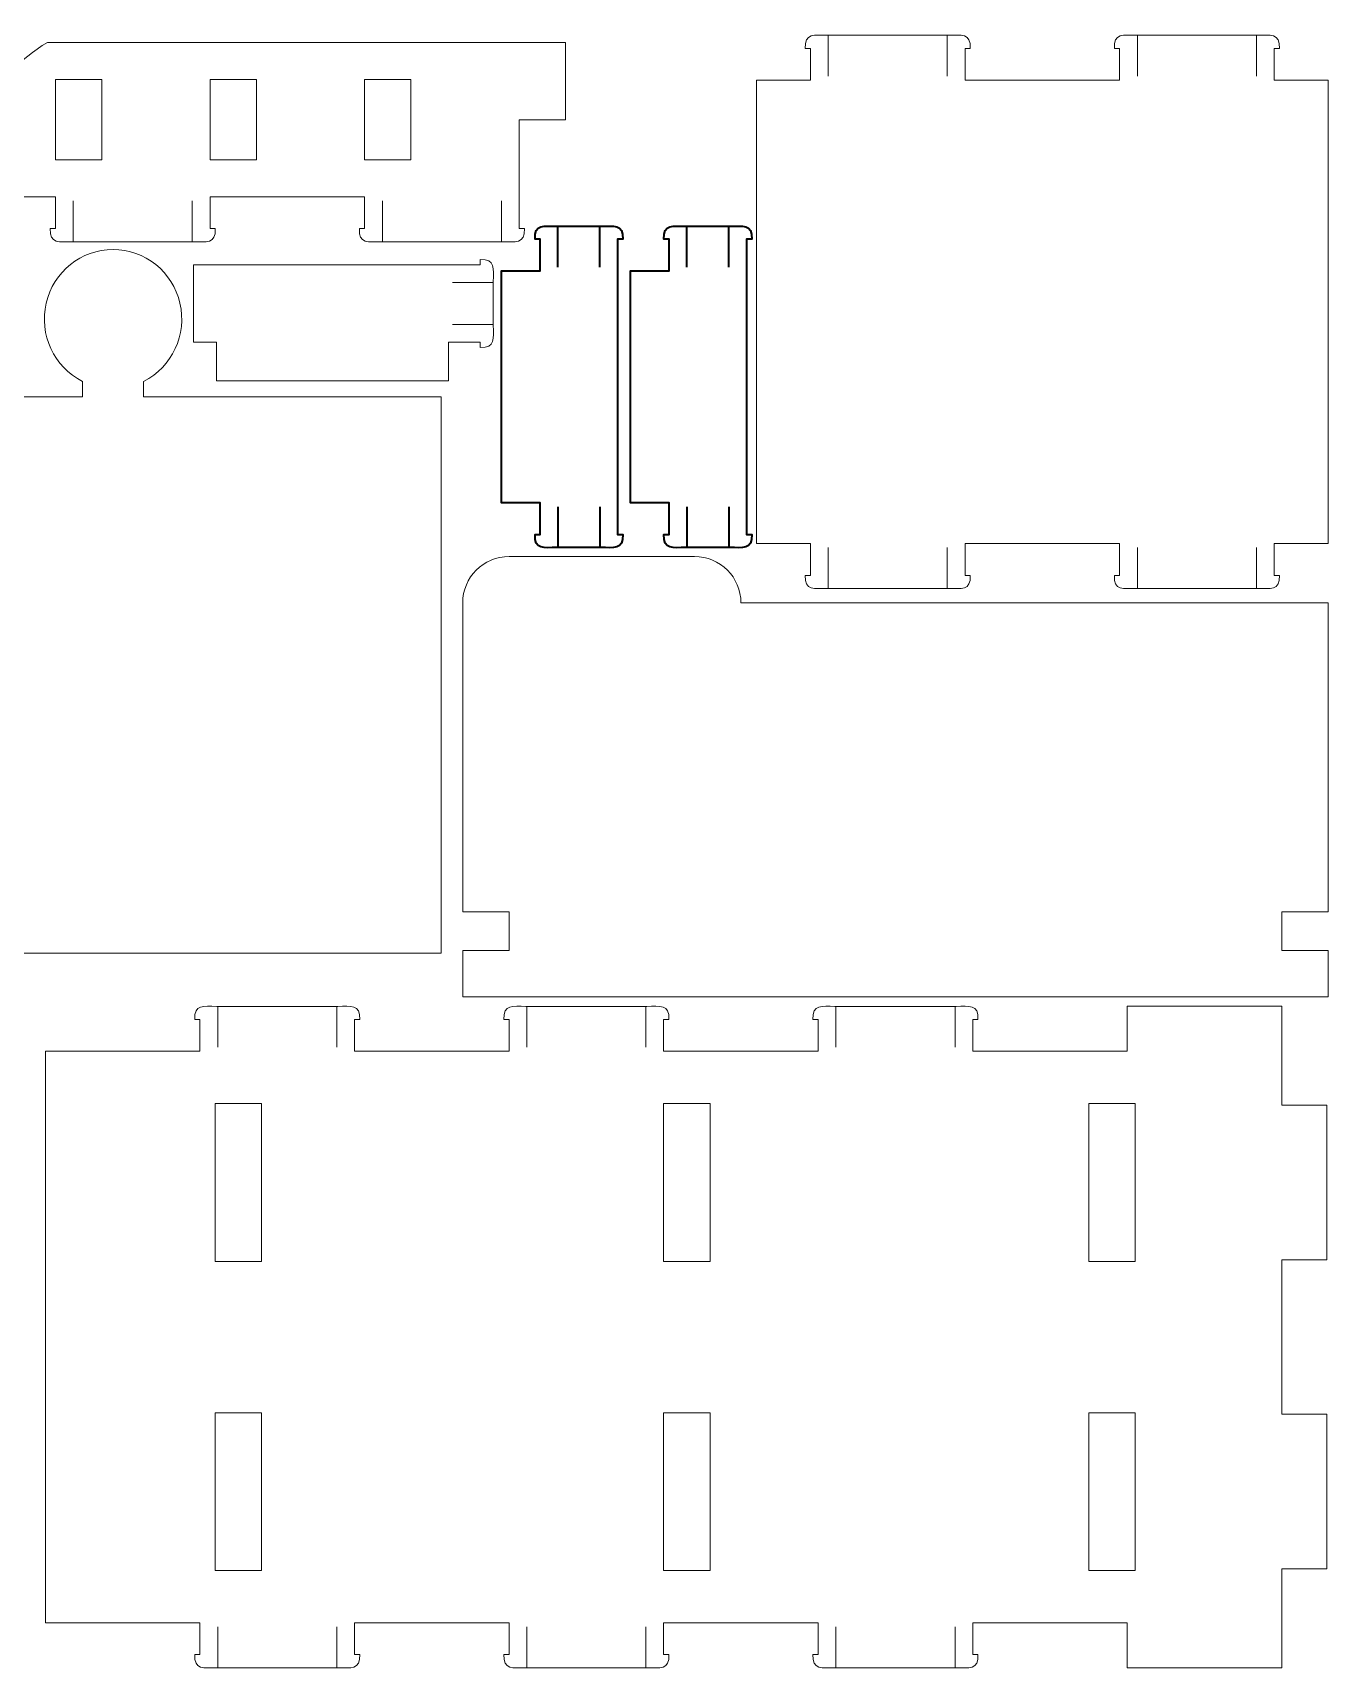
# Model space of a CAD drawing. Header units: millimetres. Extents: x -182 to 182, y -277 to 278.
# Drawn here: x 0.5 to 182.1, y 48.2 to 277.7 of the extents above; entities that cross this region are included whole.
import ezdxf

# ---------------------------------------------------------------- set-up
doc = ezdxf.new("R2010")
doc.units = ezdxf.units.MM
doc.header["$MEASUREMENT"] = 0
doc.layers.add('layer 1', color=7, linetype='Continuous')

msp = doc.modelspace()

# ---------------------------------------------------------------- linework, layer by layer
at = {"layer": 'layer 1', "lineweight": 18}
for points, knots in [([(25.3475, 254.66), (25.3475, 254.66), (47.0072, 254.66), (47.0072, 254.66), (47.0072, 254.66), (47.0072, 254.66), (47.0072, 250.2212), (47.0072, 250.2212), (47.0072, 250.2212), (47.0072, 250.2212), (46.2747, 250.2212), (46.2747, 250.2212), (46.2747, 250.2212), (46.172, 248.0294), (47.5269, 248.3809), (49.3488, 248.3806), (49.3488, 248.3806), (49.3488, 248.3806), (66.3253, 248.3806), (66.3253, 248.3806), (66.3253, 248.3806), (68.1472, 248.3809), (69.5021, 248.0294), (69.3994, 250.2212), (69.3994, 250.2212), (69.3994, 250.2212), (68.6669, 250.2212), (68.6669, 250.2212), (68.6669, 250.2212), (68.6669, 250.2212), (68.6669, 265.4899), (68.6669, 265.4899), (68.6669, 265.4899), (68.6669, 265.4899), (75.1648, 265.4899), (75.1648, 265.4899), (75.1648, 265.4899), (75.1648, 265.4899), (75.1648, 276.3197), (75.1648, 276.3197), (75.1648, 276.3197), (75.1648, 276.3197), (2.5549, 276.3197), (2.5549, 276.3197), (2.5549, 276.3197), (-5.1429, 271.5792), (-10.2957, 263.6234), (-11.474, 254.66), (-11.474, 254.66), (-11.474, 254.66), (3.6878, 254.66), (3.6878, 254.66), (3.6878, 254.66), (3.6878, 254.66), (3.6878, 250.2212), (3.6878, 250.2212), (3.6878, 250.2212), (3.6878, 250.2212), (2.9554, 250.2212), (2.9554, 250.2212), (2.9554, 250.2212), (2.8526, 248.0294), (4.2076, 248.3809), (6.0295, 248.3806), (6.0295, 248.3806), (6.0295, 248.3806), (23.006, 248.3806), (23.006, 248.3806), (23.006, 248.3806), (24.8279, 248.3809), (26.1829, 248.0294), (26.08, 250.2212), (26.08, 250.2212), (26.08, 250.2212), (25.3475, 250.2212), (25.3475, 250.2212), (25.3475, 250.2212), (25.3475, 250.2212), (25.3475, 254.66), (25.3475, 254.66)], [0, 0, 0, 0, 0.04761905, 0.04761905, 0.04761905, 0.04761905, 0.0952381, 0.0952381, 0.0952381, 0.0952381, 0.14285714, 0.14285714, 0.14285714, 0.14285714, 0.19047619, 0.19047619, 0.19047619, 0.19047619, 0.23809524, 0.23809524, 0.23809524, 0.23809524, 0.28571429, 0.28571429, 0.28571429, 0.28571429, 0.33333333, 0.33333333, 0.33333333, 0.33333333, 0.38095238, 0.38095238, 0.38095238, 0.38095238, 0.42857143, 0.42857143, 0.42857143, 0.42857143, 0.47619048, 0.47619048, 0.47619048, 0.47619048, 0.52380952, 0.52380952, 0.52380952, 0.52380952, 0.57142857, 0.57142857, 0.57142857, 0.57142857, 0.61904762, 0.61904762, 0.61904762, 0.61904762, 0.66666667, 0.66666667, 0.66666667, 0.66666667, 0.71428571, 0.71428571, 0.71428571, 0.71428571, 0.76190476, 0.76190476, 0.76190476, 0.76190476, 0.80952381, 0.80952381, 0.80952381, 0.80952381, 0.85714286, 0.85714286, 0.85714286, 0.85714286, 0.9047619, 0.9047619, 0.9047619, 0.9047619, 1, 1, 1, 1]), ([(152.0786, 201.626), (151.9759, 199.4342), (153.3308, 199.7857), (155.1527, 199.7854), (155.1527, 199.7854), (155.1527, 199.7854), (172.1292, 199.7854), (172.1292, 199.7854), (172.1292, 199.7854), (173.9511, 199.7857), (175.306, 199.4342), (175.2033, 201.626), (175.2033, 201.626), (175.2033, 201.626), (174.4708, 201.626), (174.4708, 201.626), (174.4708, 201.626), (174.4708, 201.626), (174.4708, 206.0648), (174.4708, 206.0648), (174.4708, 206.0648), (174.4708, 206.0648), (182.0516, 206.0648), (182.0516, 206.0648), (182.0516, 206.0648), (182.0516, 206.0648), (182.0516, 271.0439), (182.0516, 271.0439), (182.0516, 271.0439), (182.0516, 271.0439), (174.4708, 271.0439), (174.4708, 271.0439), (174.4708, 271.0439), (174.4708, 271.0439), (174.4708, 275.4827), (174.4708, 275.4827), (174.4708, 275.4827), (174.4708, 275.4827), (175.2033, 275.4827), (175.2033, 275.4827), (175.2033, 275.4827), (175.306, 277.6745), (173.9511, 277.323), (172.1292, 277.3233), (172.1292, 277.3233), (172.1292, 277.3233), (155.1527, 277.3233), (155.1527, 277.3233), (155.1527, 277.3233), (153.3308, 277.323), (151.9759, 277.6745), (152.0786, 275.4827), (152.0786, 275.4827), (152.0786, 275.4827), (152.8111, 275.4827), (152.8111, 275.4827), (152.8111, 275.4827), (152.8111, 275.4827), (152.8111, 271.0439), (152.8111, 271.0439), (152.8111, 271.0439), (152.8111, 271.0439), (131.1513, 271.0439), (131.1513, 271.0439), (131.1513, 271.0439), (131.1513, 271.0439), (131.1513, 275.4827), (131.1513, 275.4827), (131.1513, 275.4827), (131.1513, 275.4827), (131.8838, 275.4827), (131.8838, 275.4827), (131.8838, 275.4827), (131.9865, 277.6745), (130.6316, 277.323), (128.8097, 277.3233), (128.8097, 277.3233), (128.8097, 277.3233), (111.8332, 277.3233), (111.8332, 277.3233), (111.8332, 277.3233), (110.0113, 277.323), (108.6564, 277.6745), (108.7591, 275.4827), (108.7591, 275.4827), (108.7591, 275.4827), (109.4916, 275.4827), (109.4916, 275.4827), (109.4916, 275.4827), (109.4916, 275.4827), (109.4916, 271.0439), (109.4916, 271.0439), (109.4916, 271.0439), (109.4916, 271.0439), (101.9107, 271.0439), (101.9107, 271.0439), (101.9107, 271.0439), (101.9107, 271.0439), (101.9107, 206.0648), (101.9107, 206.0648), (101.9107, 206.0648), (101.9107, 206.0648), (109.4917, 206.0648), (109.4917, 206.0648), (109.4917, 206.0648), (109.4917, 206.0648), (109.4917, 201.626), (109.4917, 201.626), (109.4917, 201.626), (109.4917, 201.626), (108.7592, 201.626), (108.7592, 201.626), (108.7592, 201.626), (108.6565, 199.4342), (110.0114, 199.7857), (111.8333, 199.7854), (111.8333, 199.7854), (111.8333, 199.7854), (128.8098, 199.7854), (128.8098, 199.7854), (128.8098, 199.7854), (130.6317, 199.7857), (131.9866, 199.4342), (131.8839, 201.626), (131.8839, 201.626), (131.8839, 201.626), (131.1514, 201.626), (131.1514, 201.626), (131.1514, 201.626), (131.1514, 201.626), (131.1514, 206.0648), (131.1514, 206.0648), (131.1514, 206.0648), (131.1514, 206.0648), (152.8111, 206.0648), (152.8111, 206.0648), (152.8111, 206.0648), (152.8111, 206.0648), (152.8111, 201.626), (152.8111, 201.626), (152.8111, 201.626), (152.8111, 201.626), (152.0786, 201.626), (152.0786, 201.626)], [0, 0, 0, 0, 0.02702703, 0.02702703, 0.02702703, 0.02702703, 0.05405405, 0.05405405, 0.05405405, 0.05405405, 0.08108108, 0.08108108, 0.08108108, 0.08108108, 0.10810811, 0.10810811, 0.10810811, 0.10810811, 0.13513514, 0.13513514, 0.13513514, 0.13513514, 0.16216216, 0.16216216, 0.16216216, 0.16216216, 0.18918919, 0.18918919, 0.18918919, 0.18918919, 0.21621622, 0.21621622, 0.21621622, 0.21621622, 0.24324324, 0.24324324, 0.24324324, 0.24324324, 0.27027027, 0.27027027, 0.27027027, 0.27027027, 0.2972973, 0.2972973, 0.2972973, 0.2972973, 0.32432432, 0.32432432, 0.32432432, 0.32432432, 0.35135135, 0.35135135, 0.35135135, 0.35135135, 0.37837838, 0.37837838, 0.37837838, 0.37837838, 0.40540541, 0.40540541, 0.40540541, 0.40540541, 0.43243243, 0.43243243, 0.43243243, 0.43243243, 0.45945946, 0.45945946, 0.45945946, 0.45945946, 0.48648649, 0.48648649, 0.48648649, 0.48648649, 0.51351351, 0.51351351, 0.51351351, 0.51351351, 0.54054054, 0.54054054, 0.54054054, 0.54054054, 0.56756757, 0.56756757, 0.56756757, 0.56756757, 0.59459459, 0.59459459, 0.59459459, 0.59459459, 0.62162162, 0.62162162, 0.62162162, 0.62162162, 0.64864865, 0.64864865, 0.64864865, 0.64864865, 0.67567568, 0.67567568, 0.67567568, 0.67567568, 0.7027027, 0.7027027, 0.7027027, 0.7027027, 0.72972973, 0.72972973, 0.72972973, 0.72972973, 0.75675676, 0.75675676, 0.75675676, 0.75675676, 0.78378378, 0.78378378, 0.78378378, 0.78378378, 0.81081081, 0.81081081, 0.81081081, 0.81081081, 0.83783784, 0.83783784, 0.83783784, 0.83783784, 0.86486486, 0.86486486, 0.86486486, 0.86486486, 0.89189189, 0.89189189, 0.89189189, 0.89189189, 0.91891892, 0.91891892, 0.91891892, 0.91891892, 0.94594595, 0.94594595, 0.94594595, 0.94594595, 1, 1, 1, 1]), ([(3.6878, 259.8449), (3.6878, 259.8449), (10.1858, 259.8449), (10.1858, 259.8449), (10.1858, 259.8449), (10.1858, 259.8449), (10.1858, 271.1349), (10.1858, 271.1349), (10.1858, 271.1349), (10.1858, 271.1349), (3.6878, 271.1349), (3.6878, 271.1349), (3.6878, 271.1349), (3.6878, 271.1349), (3.6878, 259.8449), (3.6878, 259.8449)], [0, 0, 0, 0, 0.2, 0.2, 0.2, 0.2, 0.4, 0.4, 0.4, 0.4, 0.6, 0.6, 0.6, 0.6, 1, 1, 1, 1]), ([(25.3475, 259.8449), (25.3475, 259.8449), (31.8454, 259.8449), (31.8454, 259.8449), (31.8454, 259.8449), (31.8454, 259.8449), (31.8454, 271.1349), (31.8454, 271.1349), (31.8454, 271.1349), (31.8454, 271.1349), (25.3475, 271.1349), (25.3475, 271.1349), (25.3475, 271.1349), (25.3475, 271.1349), (25.3475, 259.8449), (25.3475, 259.8449)], [0, 0, 0, 0, 0.2, 0.2, 0.2, 0.2, 0.4, 0.4, 0.4, 0.4, 0.6, 0.6, 0.6, 0.6, 1, 1, 1, 1]), ([(47.0072, 259.8449), (47.0072, 259.8449), (53.5051, 259.8449), (53.5051, 259.8449), (53.5051, 259.8449), (53.5051, 259.8449), (53.5051, 271.1349), (53.5051, 271.1349), (53.5051, 271.1349), (53.5051, 271.1349), (47.0072, 271.1349), (47.0072, 271.1349), (47.0072, 271.1349), (47.0072, 271.1349), (47.0072, 259.8449), (47.0072, 259.8449)], [0, 0, 0, 0, 0.2, 0.2, 0.2, 0.2, 0.4, 0.4, 0.4, 0.4, 0.6, 0.6, 0.6, 0.6, 1, 1, 1, 1]), ([(7.4783, 228.8171), (3.4731, 230.8286), (1.3629, 235.3665), (2.3833, 239.773), (2.3833, 239.773), (3.404, 244.1795), (7.2865, 247.2952), (11.7573, 247.2952), (11.7573, 247.2952), (16.228, 247.2952), (20.1106, 244.1794), (21.1309, 239.7729), (21.1309, 239.7729), (22.1514, 235.3665), (20.0414, 230.8286), (16.0363, 228.8171), (16.0363, 228.8171), (16.0363, 228.8171), (16.0363, 226.6503), (16.0363, 226.6503), (16.0363, 226.6503), (16.0363, 226.6503), (57.7573, 226.6503), (57.7573, 226.6503), (57.7573, 226.6503), (57.7573, 226.6503), (57.7573, 148.6755), (57.7573, 148.6755), (57.7573, 148.6755), (57.7573, 148.6755), (-34.2429, 148.6755), (-34.2429, 148.6755), (-34.2429, 148.6755), (-34.2429, 148.6755), (-34.2429, 226.6503), (-34.2429, 226.6503), (-34.2429, 226.6503), (-34.2429, 226.6503), (7.4783, 226.6503), (7.4783, 226.6503), (7.4783, 226.6503), (7.4783, 226.6503), (7.4783, 228.8171), (7.4783, 228.8171)], [0, 0, 0, 0, 0.08333333, 0.08333333, 0.08333333, 0.08333333, 0.16666667, 0.16666667, 0.16666667, 0.16666667, 0.25, 0.25, 0.25, 0.25, 0.33333333, 0.33333333, 0.33333333, 0.33333333, 0.41666667, 0.41666667, 0.41666667, 0.41666667, 0.5, 0.5, 0.5, 0.5, 0.58333333, 0.58333333, 0.58333333, 0.58333333, 0.66666667, 0.66666667, 0.66666667, 0.66666667, 0.75, 0.75, 0.75, 0.75, 0.83333333, 0.83333333, 0.83333333, 0.83333333, 1, 1, 1, 1]), ([(65.0435, 236.6532), (65.0432, 234.8312), (65.3947, 233.4763), (63.2029, 233.579), (63.2029, 233.579), (63.2029, 233.579), (63.2029, 234.3115), (63.2029, 234.3115), (63.2029, 234.3115), (63.2029, 234.3115), (58.7641, 234.3115), (58.7641, 234.3115), (58.7641, 234.3115), (58.7641, 234.3115), (58.7641, 228.8967), (58.7641, 228.8967), (58.7641, 228.8967), (58.7641, 228.8967), (26.2745, 228.8967), (26.2745, 228.8967), (26.2745, 228.8967), (26.2745, 228.8967), (26.2745, 234.3115), (26.2745, 234.3115), (26.2745, 234.3115), (26.2745, 234.3115), (23.0257, 234.3115), (23.0257, 234.3115), (23.0257, 234.3115), (23.0257, 234.3115), (23.0257, 245.1413), (23.0257, 245.1413), (23.0257, 245.1413), (23.0257, 245.1413), (63.203, 245.1414), (63.203, 245.1414), (63.203, 245.1414), (63.203, 245.1414), (63.203, 245.8739), (63.203, 245.8739), (63.203, 245.8739), (65.3948, 245.9766), (65.0432, 244.6217), (65.0436, 242.7998), (65.0436, 242.7998), (65.0436, 242.7998), (65.0435, 236.6532), (65.0435, 236.6532)], [0, 0, 0, 0, 0.07692308, 0.07692308, 0.07692308, 0.07692308, 0.15384615, 0.15384615, 0.15384615, 0.15384615, 0.23076923, 0.23076923, 0.23076923, 0.23076923, 0.30769231, 0.30769231, 0.30769231, 0.30769231, 0.38461538, 0.38461538, 0.38461538, 0.38461538, 0.46153846, 0.46153846, 0.46153846, 0.46153846, 0.53846154, 0.53846154, 0.53846154, 0.53846154, 0.61538462, 0.61538462, 0.61538462, 0.61538462, 0.69230769, 0.69230769, 0.69230769, 0.69230769, 0.76923077, 0.76923077, 0.76923077, 0.76923077, 0.84615385, 0.84615385, 0.84615385, 0.84615385, 1, 1, 1, 1])]:
    msp.add_open_spline(points, degree=3, knots=knots, dxfattribs=at)
for points in [[(111.9797, 271.5957), (111.9797, 271.5957), (111.9797, 277.3233), (111.9797, 277.3233)], [(128.6632, 271.5957), (128.6632, 271.5957), (128.6632, 277.3233), (128.6632, 277.3233)], [(155.2992, 271.5957), (155.2992, 271.5957), (155.2992, 277.3233), (155.2992, 277.3233)], [(171.9827, 271.5957), (171.9827, 271.5957), (171.9827, 277.3233), (171.9827, 277.3233)], [(6.176, 254.1082), (6.176, 254.1082), (6.176, 248.3806), (6.176, 248.3806)], [(22.8595, 254.1082), (22.8595, 254.1082), (22.8595, 248.3806), (22.8595, 248.3806)], [(49.4953, 254.1082), (49.4953, 254.1082), (49.4953, 248.3806), (49.4953, 248.3806)], [(66.1788, 254.1082), (66.1788, 254.1082), (66.1788, 248.3806), (66.1788, 248.3806)], [(59.316, 242.6535), (59.316, 242.6535), (65.0436, 242.6535), (65.0436, 242.6535)], [(59.3161, 236.7998), (59.3161, 236.7998), (65.0437, 236.7998), (65.0437, 236.7998)], [(111.9798, 205.513), (111.9798, 205.513), (111.9798, 199.7854), (111.9798, 199.7854)], [(128.6633, 205.513), (128.6633, 205.513), (128.6633, 199.7854), (128.6633, 199.7854)], [(155.2992, 205.513), (155.2992, 205.513), (155.2992, 199.7854), (155.2992, 199.7854)], [(171.9827, 205.513), (171.9827, 205.513), (171.9827, 199.7854), (171.9827, 199.7854)]]:
    msp.add_open_spline(points, degree=3, dxfattribs=at)
at = {"layer": 'layer 1', "lineweight": 35}
for points in [[(80.1088, 205.5196), (81.9307, 205.5199), (83.2856, 205.1684), (83.1829, 207.3602), (83.1829, 207.3602), (83.1829, 207.3602), (82.4504, 207.3602), (82.4504, 207.3602), (82.4504, 207.3602), (82.4504, 207.3602), (82.4504, 248.7273), (82.4504, 248.7273), (82.4504, 248.7273), (82.4504, 248.7273), (83.1829, 248.7273), (83.1829, 248.7273), (83.1829, 248.7273), (83.2856, 250.9191), (81.9307, 250.5675), (80.1088, 250.5678), (80.1088, 250.5678), (80.1088, 250.5678), (73.9621, 250.568), (73.9621, 250.568), (73.9621, 250.568), (72.1402, 250.5677), (70.7853, 250.9191), (70.888, 248.7273), (70.888, 248.7273), (70.888, 248.7273), (71.6205, 248.7273), (71.6205, 248.7273), (71.6205, 248.7273), (71.6205, 248.7273), (71.6205, 244.2884), (71.6205, 244.2884), (71.6205, 244.2884), (71.6205, 244.2884), (66.2055, 244.2884), (66.2055, 244.2884), (66.2055, 244.2884), (66.2055, 244.2884), (66.2055, 211.7989), (66.2055, 211.7989), (66.2055, 211.7989), (66.2055, 211.7989), (71.6205, 211.7989), (71.6205, 211.7989), (71.6205, 211.7989), (71.6205, 211.7989), (71.6205, 207.3602), (71.6205, 207.3602), (71.6205, 207.3602), (71.6205, 207.3602), (70.888, 207.3602), (70.888, 207.3602), (70.888, 207.3602), (70.7853, 205.1682), (72.1402, 205.5198), (73.9621, 205.5195), (73.9621, 205.5195), (73.9621, 205.5195), (80.1088, 205.5196), (80.1088, 205.5196)], [(98.183, 205.5195), (100.0049, 205.5198), (101.3598, 205.1683), (101.2571, 207.3601), (101.2571, 207.3601), (101.2571, 207.3601), (100.5246, 207.3601), (100.5246, 207.3601), (100.5246, 207.3601), (100.5246, 207.3601), (100.5246, 248.7272), (100.5246, 248.7272), (100.5246, 248.7272), (100.5246, 248.7272), (101.2571, 248.7272), (101.2571, 248.7272), (101.2571, 248.7272), (101.3598, 250.919), (100.0049, 250.5674), (98.183, 250.5677), (98.183, 250.5677), (98.183, 250.5677), (92.0363, 250.5679), (92.0363, 250.5679), (92.0363, 250.5679), (90.2144, 250.5676), (88.8595, 250.919), (88.9622, 248.7272), (88.9622, 248.7272), (88.9622, 248.7272), (89.6947, 248.7272), (89.6947, 248.7272), (89.6947, 248.7272), (89.6947, 248.7272), (89.6947, 244.2883), (89.6947, 244.2883), (89.6947, 244.2883), (89.6947, 244.2883), (84.2797, 244.2883), (84.2797, 244.2883), (84.2797, 244.2883), (84.2797, 244.2883), (84.2797, 211.7988), (84.2797, 211.7988), (84.2797, 211.7988), (84.2797, 211.7988), (89.6947, 211.7988), (89.6947, 211.7988), (89.6947, 211.7988), (89.6947, 211.7988), (89.6947, 207.3601), (89.6947, 207.3601), (89.6947, 207.3601), (89.6947, 207.3601), (88.9622, 207.3601), (88.9622, 207.3601), (88.9622, 207.3601), (88.8595, 205.1681), (90.2144, 205.5197), (92.0363, 205.5194), (92.0363, 205.5194), (92.0363, 205.5194), (98.183, 205.5195), (98.183, 205.5195)]]:
    msp.add_open_spline(points, degree=3, knots=[0, 0, 0, 0, 0.05882353, 0.05882353, 0.05882353, 0.05882353, 0.11764706, 0.11764706, 0.11764706, 0.11764706, 0.17647059, 0.17647059, 0.17647059, 0.17647059, 0.23529412, 0.23529412, 0.23529412, 0.23529412, 0.29411765, 0.29411765, 0.29411765, 0.29411765, 0.35294118, 0.35294118, 0.35294118, 0.35294118, 0.41176471, 0.41176471, 0.41176471, 0.41176471, 0.47058824, 0.47058824, 0.47058824, 0.47058824, 0.52941176, 0.52941176, 0.52941176, 0.52941176, 0.58823529, 0.58823529, 0.58823529, 0.58823529, 0.64705882, 0.64705882, 0.64705882, 0.64705882, 0.70588235, 0.70588235, 0.70588235, 0.70588235, 0.76470588, 0.76470588, 0.76470588, 0.76470588, 0.82352941, 0.82352941, 0.82352941, 0.82352941, 0.88235294, 0.88235294, 0.88235294, 0.88235294, 1, 1, 1, 1], dxfattribs=at)
for points in [[(74.1086, 244.8403), (74.1086, 244.8403), (74.1086, 250.5679), (74.1086, 250.5679)], [(79.9623, 244.8402), (79.9623, 244.8402), (79.9623, 250.5678), (79.9623, 250.5678)], [(92.1828, 244.8402), (92.1828, 244.8402), (92.1828, 250.5678), (92.1828, 250.5678)], [(98.0365, 244.8401), (98.0365, 244.8401), (98.0365, 250.5677), (98.0365, 250.5677)], [(74.1086, 211.2471), (74.1086, 211.2471), (74.1086, 205.5195), (74.1086, 205.5195)], [(79.9623, 211.2472), (79.9623, 211.2472), (79.9623, 205.5196), (79.9623, 205.5196)], [(92.1828, 211.247), (92.1828, 211.247), (92.1828, 205.5194), (92.1828, 205.5194)], [(98.0365, 211.2471), (98.0365, 211.2471), (98.0365, 205.5195), (98.0365, 205.5195)]]:
    msp.add_open_spline(points, degree=3, dxfattribs=at)
at = {"layer": 'layer 1', "lineweight": 20}
for points, knots in [([(182.0516, 197.7669), (182.0516, 197.7669), (182.0516, 154.4474), (182.0516, 154.4474), (182.0516, 154.4474), (182.0516, 154.4474), (175.5536, 154.4474), (175.5536, 154.4474), (175.5536, 154.4474), (175.5536, 154.4474), (175.5536, 149.0325), (175.5536, 149.0325), (175.5536, 149.0325), (175.5536, 149.0325), (182.0516, 149.0325), (182.0516, 149.0325), (182.0516, 149.0325), (182.0516, 149.0325), (182.0516, 142.5347), (182.0516, 142.5347), (182.0516, 142.5347), (182.0516, 142.5347), (60.7573, 142.5347), (60.7573, 142.5347), (60.7573, 142.5347), (60.7573, 142.5347), (60.7573, 149.0325), (60.7573, 149.0325), (60.7573, 149.0325), (60.7573, 149.0325), (67.2552, 149.0325), (67.2552, 149.0325), (67.2552, 149.0325), (67.2552, 149.0325), (67.2552, 154.4474), (67.2552, 154.4474), (67.2552, 154.4474), (67.2552, 154.4474), (60.7573, 154.4474), (60.7573, 154.4474), (60.7573, 154.4474), (60.7573, 154.4474), (60.7573, 197.7669), (60.7573, 197.7669), (60.7573, 197.7669), (60.7573, 201.3534), (63.6688, 204.2648), (67.2552, 204.2648), (67.2552, 204.2648), (67.2552, 204.2648), (93.2468, 204.2648), (93.2468, 204.2648), (93.2468, 204.2648), (96.8355, 204.2648), (99.7447, 201.3556), (99.7447, 197.7669), (99.7447, 197.7669), (99.7447, 197.7669), (182.0516, 197.7669), (182.0516, 197.7669)], [0, 0, 0, 0, 0.0625, 0.0625, 0.0625, 0.0625, 0.125, 0.125, 0.125, 0.125, 0.1875, 0.1875, 0.1875, 0.1875, 0.25, 0.25, 0.25, 0.25, 0.3125, 0.3125, 0.3125, 0.3125, 0.375, 0.375, 0.375, 0.375, 0.4375, 0.4375, 0.4375, 0.4375, 0.5, 0.5, 0.5, 0.5, 0.5625, 0.5625, 0.5625, 0.5625, 0.625, 0.625, 0.625, 0.625, 0.6875, 0.6875, 0.6875, 0.6875, 0.75, 0.75, 0.75, 0.75, 0.8125, 0.8125, 0.8125, 0.8125, 0.875, 0.875, 0.875, 0.875, 1, 1, 1, 1]), ([(2.2761, 54.7939), (2.2761, 54.7939), (2.2761, 134.9347), (2.2761, 134.9347), (2.2761, 134.9347), (2.2761, 134.9347), (23.9359, 134.9347), (23.9359, 134.9347), (23.9359, 134.9347), (23.9359, 134.9347), (23.9359, 139.3735), (23.9359, 139.3735), (23.9359, 139.3735), (23.9359, 139.3735), (23.2034, 139.3735), (23.2034, 139.3735), (23.2034, 139.3735), (23.1007, 141.5653), (24.4556, 141.2138), (26.2775, 141.2141), (26.2775, 141.2141), (26.2775, 141.2141), (43.2539, 141.2141), (43.2539, 141.2141), (43.2539, 141.2141), (45.0759, 141.2138), (46.4308, 141.5653), (46.3281, 139.3735), (46.3281, 139.3735), (46.3281, 139.3735), (45.5956, 139.3735), (45.5956, 139.3735), (45.5956, 139.3735), (45.5956, 139.3735), (45.5956, 134.9347), (45.5956, 134.9347), (45.5956, 134.9347), (45.5956, 134.9347), (67.2551, 134.9347), (67.2551, 134.9347), (67.2551, 134.9347), (67.2551, 134.9347), (67.2551, 139.3735), (67.2551, 139.3735), (67.2551, 139.3735), (67.2551, 139.3735), (66.5226, 139.3735), (66.5226, 139.3735), (66.5226, 139.3735), (66.4199, 141.5653), (67.7748, 141.2138), (69.5967, 141.2141), (69.5967, 141.2141), (69.5967, 141.2141), (86.5732, 141.2141), (86.5732, 141.2141), (86.5732, 141.2141), (88.3951, 141.2138), (89.75, 141.5653), (89.6473, 139.3735), (89.6473, 139.3735), (89.6473, 139.3735), (88.9148, 139.3735), (88.9148, 139.3735), (88.9148, 139.3735), (88.9148, 139.3735), (88.9148, 134.9347), (88.9148, 134.9347), (88.9148, 134.9347), (88.9148, 134.9347), (110.5745, 134.9347), (110.5745, 134.9347), (110.5745, 134.9347), (110.5745, 134.9347), (110.5745, 139.3735), (110.5745, 139.3735), (110.5745, 139.3735), (110.5745, 139.3735), (109.842, 139.3735), (109.842, 139.3735), (109.842, 139.3735), (109.7393, 141.5653), (111.0942, 141.2138), (112.9161, 141.2141), (112.9161, 141.2141), (112.9161, 141.2141), (129.8926, 141.2141), (129.8926, 141.2141), (129.8926, 141.2141), (131.7145, 141.2138), (133.0694, 141.5653), (132.9667, 139.3735), (132.9667, 139.3735), (132.9667, 139.3735), (132.2342, 139.3735), (132.2342, 139.3735), (132.2342, 139.3735), (132.2342, 139.3735), (132.2342, 134.9347), (132.2342, 134.9347), (132.2342, 134.9347), (132.2342, 134.9347), (153.8938, 134.9347), (153.8938, 134.9347), (153.8938, 134.9347), (153.8938, 134.9347), (153.8938, 141.2343), (153.8938, 141.2343), (153.8938, 141.2343), (153.8938, 141.2343), (175.5537, 141.2343), (175.5537, 141.2343), (175.5537, 141.2343), (175.5537, 141.2343), (175.5537, 127.3538), (175.5537, 127.3538), (175.5537, 127.3538), (175.5537, 127.3538), (181.8536, 127.3538), (181.8536, 127.3538), (181.8536, 127.3538), (181.8536, 127.3538), (181.8536, 105.6941), (181.8536, 105.6941), (181.8536, 105.6941), (181.8536, 105.6941), (175.5537, 105.6941), (175.5537, 105.6941), (175.5537, 105.6941), (175.5537, 105.6941), (175.5537, 84.0345), (175.5537, 84.0345), (175.5537, 84.0345), (175.5537, 84.0345), (181.8536, 84.0345), (181.8536, 84.0345), (181.8536, 84.0345), (181.8536, 84.0345), (181.8536, 62.3747), (181.8536, 62.3747), (181.8536, 62.3747), (181.8536, 62.3747), (175.5537, 62.3747), (175.5537, 62.3747), (175.5537, 62.3747), (175.5537, 62.3747), (175.5537, 48.4943), (175.5537, 48.4943), (175.5537, 48.4943), (175.5537, 48.4943), (153.8938, 48.4943), (153.8938, 48.4943), (153.8938, 48.4943), (153.8938, 48.4943), (153.8938, 54.7939), (153.8938, 54.7939), (153.8938, 54.7939), (153.8938, 54.7939), (132.2342, 54.7939), (132.2342, 54.7939), (132.2342, 54.7939), (132.2342, 54.7939), (132.2342, 50.3551), (132.2342, 50.3551), (132.2342, 50.3551), (132.2342, 50.3551), (132.9667, 50.3551), (132.9667, 50.3551), (132.9667, 50.3551), (133.0694, 48.1633), (131.7145, 48.5148), (129.8926, 48.5145), (129.8926, 48.5145), (129.8926, 48.5145), (112.9161, 48.5145), (112.9161, 48.5145), (112.9161, 48.5145), (111.0942, 48.5148), (109.7393, 48.1633), (109.842, 50.3551), (109.842, 50.3551), (109.842, 50.3551), (110.5745, 50.3551), (110.5745, 50.3551), (110.5745, 50.3551), (110.5745, 50.3551), (110.5745, 54.7939), (110.5745, 54.7939), (110.5745, 54.7939), (110.5745, 54.7939), (88.9148, 54.7939), (88.9148, 54.7939), (88.9148, 54.7939), (88.9148, 54.7939), (88.9148, 50.3551), (88.9148, 50.3551), (88.9148, 50.3551), (88.9148, 50.3551), (89.6473, 50.3551), (89.6473, 50.3551), (89.6473, 50.3551), (89.75, 48.1633), (88.3951, 48.5148), (86.5732, 48.5145), (86.5732, 48.5145), (86.5732, 48.5145), (69.5967, 48.5145), (69.5967, 48.5145), (69.5967, 48.5145), (67.7748, 48.5148), (66.4199, 48.1633), (66.5226, 50.3551), (66.5226, 50.3551), (66.5226, 50.3551), (67.2551, 50.3551), (67.2551, 50.3551), (67.2551, 50.3551), (67.2551, 50.3551), (67.2551, 54.7939), (67.2551, 54.7939), (67.2551, 54.7939), (67.2551, 54.7939), (45.5956, 54.7939), (45.5956, 54.7939), (45.5956, 54.7939), (45.5956, 54.7939), (45.5956, 50.3551), (45.5956, 50.3551), (45.5956, 50.3551), (45.5956, 50.3551), (46.3281, 50.3551), (46.3281, 50.3551), (46.3281, 50.3551), (46.4308, 48.1633), (45.0759, 48.5148), (43.2539, 48.5145), (43.2539, 48.5145), (43.2539, 48.5145), (26.2775, 48.5145), (26.2775, 48.5145), (26.2775, 48.5145), (24.4556, 48.5148), (23.1007, 48.1633), (23.2034, 50.3551), (23.2034, 50.3551), (23.2034, 50.3551), (23.9359, 50.3551), (23.9359, 50.3551), (23.9359, 50.3551), (23.9359, 50.3551), (23.9359, 54.7939), (23.9359, 54.7939), (23.9359, 54.7939), (23.9359, 54.7939), (2.2761, 54.7939), (2.2761, 54.7939)], [0, 0, 0, 0, 0.01538462, 0.01538462, 0.01538462, 0.01538462, 0.03076923, 0.03076923, 0.03076923, 0.03076923, 0.04615385, 0.04615385, 0.04615385, 0.04615385, 0.06153846, 0.06153846, 0.06153846, 0.06153846, 0.07692308, 0.07692308, 0.07692308, 0.07692308, 0.09230769, 0.09230769, 0.09230769, 0.09230769, 0.10769231, 0.10769231, 0.10769231, 0.10769231, 0.12307692, 0.12307692, 0.12307692, 0.12307692, 0.13846154, 0.13846154, 0.13846154, 0.13846154, 0.15384615, 0.15384615, 0.15384615, 0.15384615, 0.16923077, 0.16923077, 0.16923077, 0.16923077, 0.18461538, 0.18461538, 0.18461538, 0.18461538, 0.2, 0.2, 0.2, 0.2, 0.21538462, 0.21538462, 0.21538462, 0.21538462, 0.23076923, 0.23076923, 0.23076923, 0.23076923, 0.24615385, 0.24615385, 0.24615385, 0.24615385, 0.26153846, 0.26153846, 0.26153846, 0.26153846, 0.27692308, 0.27692308, 0.27692308, 0.27692308, 0.29230769, 0.29230769, 0.29230769, 0.29230769, 0.30769231, 0.30769231, 0.30769231, 0.30769231, 0.32307692, 0.32307692, 0.32307692, 0.32307692, 0.33846154, 0.33846154, 0.33846154, 0.33846154, 0.35384615, 0.35384615, 0.35384615, 0.35384615, 0.36923077, 0.36923077, 0.36923077, 0.36923077, 0.38461538, 0.38461538, 0.38461538, 0.38461538, 0.4, 0.4, 0.4, 0.4, 0.41538462, 0.41538462, 0.41538462, 0.41538462, 0.43076923, 0.43076923, 0.43076923, 0.43076923, 0.44615385, 0.44615385, 0.44615385, 0.44615385, 0.46153846, 0.46153846, 0.46153846, 0.46153846, 0.47692308, 0.47692308, 0.47692308, 0.47692308, 0.49230769, 0.49230769, 0.49230769, 0.49230769, 0.50769231, 0.50769231, 0.50769231, 0.50769231, 0.52307692, 0.52307692, 0.52307692, 0.52307692, 0.53846154, 0.53846154, 0.53846154, 0.53846154, 0.55384615, 0.55384615, 0.55384615, 0.55384615, 0.56923077, 0.56923077, 0.56923077, 0.56923077, 0.58461538, 0.58461538, 0.58461538, 0.58461538, 0.6, 0.6, 0.6, 0.6, 0.61538462, 0.61538462, 0.61538462, 0.61538462, 0.63076923, 0.63076923, 0.63076923, 0.63076923, 0.64615385, 0.64615385, 0.64615385, 0.64615385, 0.66153846, 0.66153846, 0.66153846, 0.66153846, 0.67692308, 0.67692308, 0.67692308, 0.67692308, 0.69230769, 0.69230769, 0.69230769, 0.69230769, 0.70769231, 0.70769231, 0.70769231, 0.70769231, 0.72307692, 0.72307692, 0.72307692, 0.72307692, 0.73846154, 0.73846154, 0.73846154, 0.73846154, 0.75384615, 0.75384615, 0.75384615, 0.75384615, 0.76923077, 0.76923077, 0.76923077, 0.76923077, 0.78461538, 0.78461538, 0.78461538, 0.78461538, 0.8, 0.8, 0.8, 0.8, 0.81538462, 0.81538462, 0.81538462, 0.81538462, 0.83076923, 0.83076923, 0.83076923, 0.83076923, 0.84615385, 0.84615385, 0.84615385, 0.84615385, 0.86153846, 0.86153846, 0.86153846, 0.86153846, 0.87692308, 0.87692308, 0.87692308, 0.87692308, 0.89230769, 0.89230769, 0.89230769, 0.89230769, 0.90769231, 0.90769231, 0.90769231, 0.90769231, 0.92307692, 0.92307692, 0.92307692, 0.92307692, 0.93846154, 0.93846154, 0.93846154, 0.93846154, 0.95384615, 0.95384615, 0.95384615, 0.95384615, 0.96923077, 0.96923077, 0.96923077, 0.96923077, 1, 1, 1, 1]), ([(32.5456, 105.464), (32.5456, 105.464), (32.5456, 127.584), (32.5456, 127.584), (32.5456, 127.584), (32.5456, 127.584), (26.0476, 127.584), (26.0476, 127.584), (26.0476, 127.584), (26.0476, 127.584), (26.0476, 105.464), (26.0476, 105.464), (26.0476, 105.464), (26.0476, 105.464), (32.5456, 105.464), (32.5456, 105.464)], [0, 0, 0, 0, 0.2, 0.2, 0.2, 0.2, 0.4, 0.4, 0.4, 0.4, 0.6, 0.6, 0.6, 0.6, 1, 1, 1, 1]), ([(95.4128, 105.464), (95.4128, 105.464), (95.4128, 127.584), (95.4128, 127.584), (95.4128, 127.584), (95.4128, 127.584), (88.9148, 127.584), (88.9148, 127.584), (88.9148, 127.584), (88.9148, 127.584), (88.9148, 105.464), (88.9148, 105.464), (88.9148, 105.464), (88.9148, 105.464), (95.4128, 105.464), (95.4128, 105.464)], [0, 0, 0, 0, 0.2, 0.2, 0.2, 0.2, 0.4, 0.4, 0.4, 0.4, 0.6, 0.6, 0.6, 0.6, 1, 1, 1, 1]), ([(154.9768, 105.464), (154.9768, 105.464), (154.9768, 127.584), (154.9768, 127.584), (154.9768, 127.584), (154.9768, 127.584), (148.479, 127.584), (148.479, 127.584), (148.479, 127.584), (148.479, 127.584), (148.479, 105.464), (148.479, 105.464), (148.479, 105.464), (148.479, 105.464), (154.9768, 105.464), (154.9768, 105.464)], [0, 0, 0, 0, 0.2, 0.2, 0.2, 0.2, 0.4, 0.4, 0.4, 0.4, 0.6, 0.6, 0.6, 0.6, 1, 1, 1, 1]), ([(32.5456, 62.1446), (32.5456, 62.1446), (26.0476, 62.1446), (26.0476, 62.1446), (26.0476, 62.1446), (26.0476, 62.1446), (26.0476, 84.2646), (26.0476, 84.2646), (26.0476, 84.2646), (26.0476, 84.2646), (32.5456, 84.2646), (32.5456, 84.2646), (32.5456, 84.2646), (32.5456, 84.2646), (32.5456, 62.1446), (32.5456, 62.1446)], [0, 0, 0, 0, 0.2, 0.2, 0.2, 0.2, 0.4, 0.4, 0.4, 0.4, 0.6, 0.6, 0.6, 0.6, 1, 1, 1, 1]), ([(95.4128, 62.1446), (95.4128, 62.1446), (88.9148, 62.1446), (88.9148, 62.1446), (88.9148, 62.1446), (88.9148, 62.1446), (88.9148, 84.2646), (88.9148, 84.2646), (88.9148, 84.2646), (88.9148, 84.2646), (95.4128, 84.2646), (95.4128, 84.2646), (95.4128, 84.2646), (95.4128, 84.2646), (95.4128, 62.1446), (95.4128, 62.1446)], [0, 0, 0, 0, 0.2, 0.2, 0.2, 0.2, 0.4, 0.4, 0.4, 0.4, 0.6, 0.6, 0.6, 0.6, 1, 1, 1, 1]), ([(154.9768, 62.1446), (154.9768, 62.1446), (148.479, 62.1446), (148.479, 62.1446), (148.479, 62.1446), (148.479, 62.1446), (148.479, 84.2646), (148.479, 84.2646), (148.479, 84.2646), (148.479, 84.2646), (154.9768, 84.2646), (154.9768, 84.2646), (154.9768, 84.2646), (154.9768, 84.2646), (154.9768, 62.1446), (154.9768, 62.1446)], [0, 0, 0, 0, 0.2, 0.2, 0.2, 0.2, 0.4, 0.4, 0.4, 0.4, 0.6, 0.6, 0.6, 0.6, 1, 1, 1, 1])]:
    msp.add_open_spline(points, degree=3, knots=knots, dxfattribs=at)
for points in [[(26.424, 135.4865), (26.424, 135.4865), (26.424, 141.2141), (26.424, 141.2141)], [(43.1075, 135.4865), (43.1075, 135.4865), (43.1075, 141.2141), (43.1075, 141.2141)], [(69.7432, 135.4865), (69.7432, 135.4865), (69.7432, 141.2141), (69.7432, 141.2141)], [(86.4267, 135.4865), (86.4267, 135.4865), (86.4267, 141.2141), (86.4267, 141.2141)], [(113.0626, 135.4865), (113.0626, 135.4865), (113.0626, 141.2141), (113.0626, 141.2141)], [(129.7461, 135.4865), (129.7461, 135.4865), (129.7461, 141.2141), (129.7461, 141.2141)], [(26.424, 54.2421), (26.424, 54.2421), (26.424, 48.5145), (26.424, 48.5145)], [(43.1075, 54.2421), (43.1075, 54.2421), (43.1075, 48.5145), (43.1075, 48.5145)], [(69.7432, 54.2421), (69.7432, 54.2421), (69.7432, 48.5145), (69.7432, 48.5145)], [(86.4267, 54.2421), (86.4267, 54.2421), (86.4267, 48.5145), (86.4267, 48.5145)], [(113.0626, 54.2421), (113.0626, 54.2421), (113.0626, 48.5145), (113.0626, 48.5145)], [(129.7461, 54.2421), (129.7461, 54.2421), (129.7461, 48.5145), (129.7461, 48.5145)]]:
    msp.add_open_spline(points, degree=3, dxfattribs=at)

doc.saveas('drawing.dxf')
